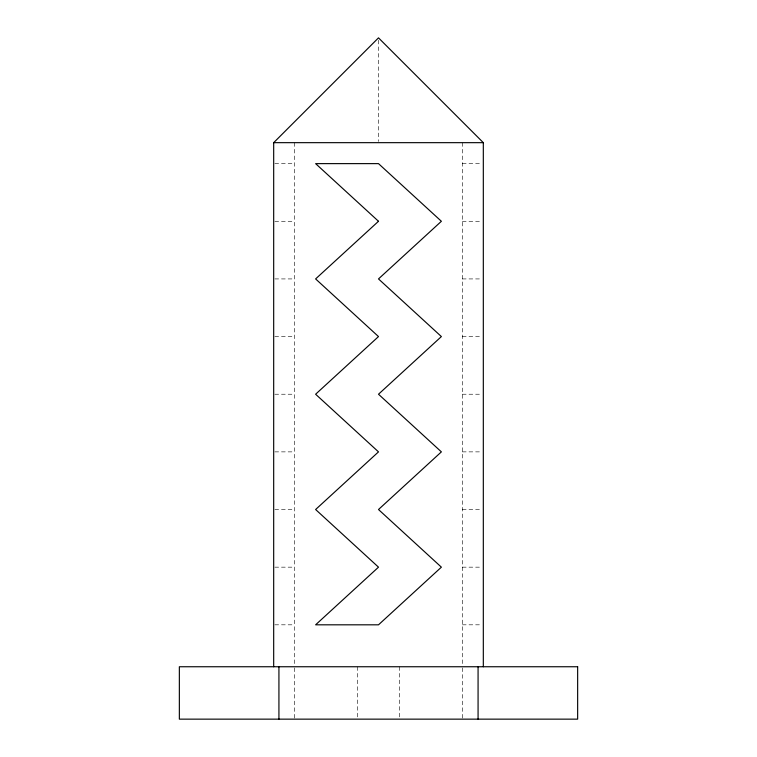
<?xml version="1.0" encoding="UTF-8"?>
<svg xmlns="http://www.w3.org/2000/svg" width="757" height="757" viewBox="0 0 757 757"><rect width="100%" height="100%" fill="white"/><g stroke="black" fill="none" stroke-linecap="round" stroke-linejoin="round"><path stroke-width="0.57" stroke-dasharray="3.79 2.84" d="M274.848 163.626L294.643 163.626M462.357 163.626L482.152 163.626M274.848 221.281L294.643 221.281M462.357 221.281L482.152 221.281M274.848 278.926L294.643 278.926M462.357 278.926L482.152 278.926M274.848 336.572L294.643 336.572M462.357 336.572L482.152 336.572M274.848 394.227L294.643 394.227M462.357 394.227L482.152 394.227M274.848 451.872L294.643 451.872M462.357 451.872L482.152 451.872M274.848 509.518L294.643 509.518M462.357 509.518L482.152 509.518M274.848 567.163L294.643 567.163M462.357 567.163L482.152 567.163M274.848 624.818L294.643 624.818M462.357 624.818L482.152 624.818M462.357 142.666L462.357 665.564M462.357 667.911L462.357 719.15M399.459 666.747L399.459 717.986M378.5 40.206L378.5 141.483M357.541 666.747L357.541 717.986M294.643 142.666L294.643 665.564M294.643 667.911L294.643 719.15"/><path stroke-width="1.14" d="M273.684 666.747L273.684 142.666L378.5 37.85L483.316 142.666L483.316 666.747M273.684 142.666L483.316 142.666M478.074 666.747L478.074 719.15M278.926 666.747L278.926 719.15M378.5 221.281L315.612 278.926L378.5 336.572L315.612 394.227L378.5 451.872L315.612 509.518L378.5 567.163L315.612 624.818L378.5 624.818L441.388 567.163L378.5 509.518L441.388 451.872L378.5 394.227L441.388 336.572L378.5 278.926L441.388 221.281L378.5 163.626L315.612 163.626L378.5 221.281M577.648 666.747L179.352 666.747L179.352 719.15L577.648 719.15L577.648 666.747"/></g></svg>
